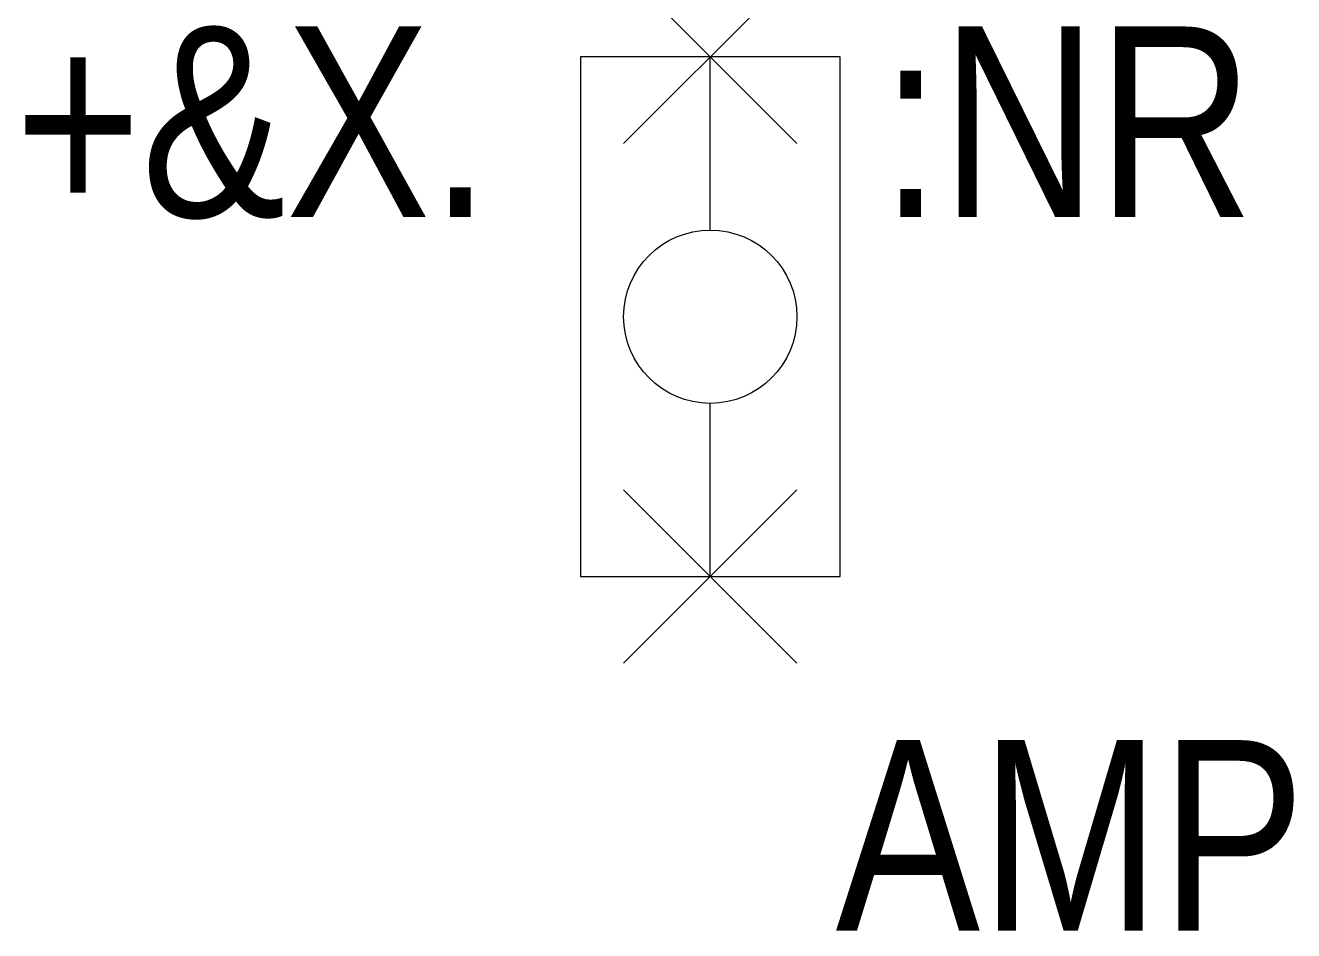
# Model space of a CAD drawing. Extents: x 97.1 to 111.7, y 235.9 to 246.4.
import ezdxf
from ezdxf.enums import TextEntityAlignment as Align

# ---------------------------------------------------------------- set-up
doc = ezdxf.new("R2010")
doc.units = 0
doc.header["$PDMODE"] = 3
doc.linetypes.add('DASHED', pattern=[0])
for name, color, linetype in [('1', 8, 'CONTINUOUS'), ('10', 8, 'DASHED'), ('C', 7, 'CONTINUOUS')]:
    doc.layers.add(name, color=color, linetype=linetype)

msp = doc.modelspace()

# ---------------------------------------------------------------- linework, layer by layer
at = {"layer": '1', "color": 0}
for p, q in [((103.5, 246), (103.5, 240)), ((106.5, 246), (103.5, 246)), ((105, 244), (105, 246)), ((106.5, 240), (106.5, 246)), ((105, 240), (105, 242)), ((103.5, 240), (106.5, 240))]:
    msp.add_line(p, q, dxfattribs=at)
msp.add_circle((105, 243), 1, dxfattribs=at)
at = {"layer": 'C', "color": 0}
for p in [(105, 246), (105, 240)]:
    msp.add_point(p, dxfattribs=at)

# ---------------------------------------------------------------- texts
at = {"layer": '1', "color": 0, "width": 0.85}
msp.add_attdef('AMP', (106.447, 235.912), '', height=2.2, dxfattribs=at)
at = {"layer": '10', "color": 0, "width": 0.85}
msp.add_attdef('+&X.', text='', height=2.2, dxfattribs=at).set_placement((102.463, 244.151), align=Align.RIGHT)
msp.add_attdef(':NR', (106.966, 244.151), '', height=2.2, dxfattribs=at)

doc.saveas('drawing.dxf')
